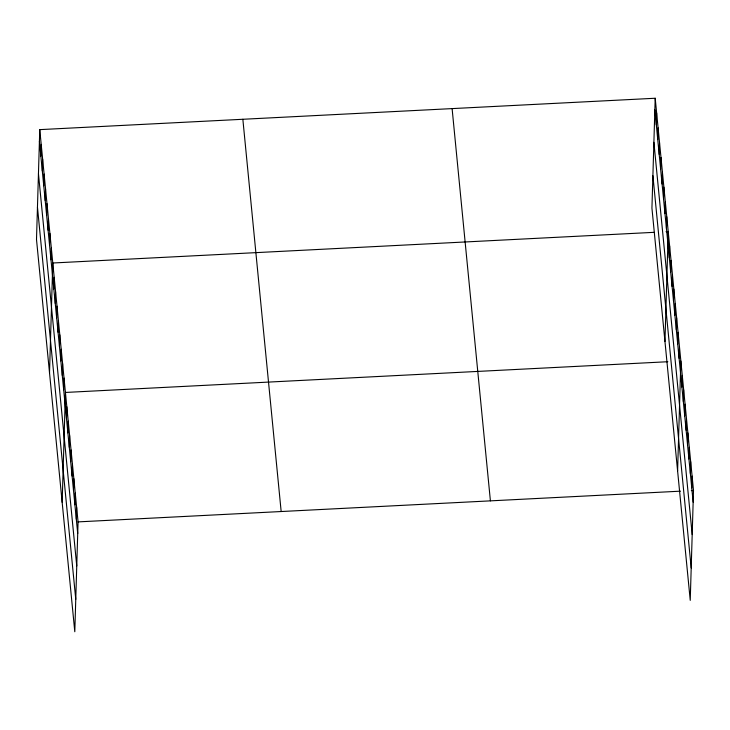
<?xml version="1.0" encoding="UTF-8"?>
<svg xmlns="http://www.w3.org/2000/svg" width="730" height="730" viewBox="0 0 730 730"><rect width="100%" height="100%" fill="white"/><g stroke="black" fill="none" stroke-linecap="round" stroke-linejoin="round"><path stroke-width="1.09" d="M39.758 129.63L36.5 239.495L74.798 631.751L78.064 521.886L39.758 129.63L655.202 98.249L693.5 490.505L690.242 600.37L651.936 208.114L655.202 98.249M40.862 156.12L41.208 144.449M42.313 170.929L42.65 159.268M43.754 185.749L44.101 174.087M45.205 200.567L45.552 188.906M46.647 215.386L46.994 203.725M48.098 230.206L48.445 218.544M49.54 245.024L49.886 233.363M50.991 259.844L51.337 248.182M49.521 372.866L52.779 263.001L654.098 232.332M53.837 289.043L54.184 277.382M55.243 303.434L55.59 291.763M56.648 317.815L56.995 306.153M58.053 332.196L58.4 320.534M59.458 346.577L59.805 334.915M60.864 360.958L61.21 349.296M62.269 375.339L62.616 363.677M63.674 389.729L64.021 378.067M62.16 502.313L65.426 392.448L667.831 361.724M66.485 418.491L66.822 406.829M67.881 432.872L68.228 421.21M69.286 447.253L69.633 435.591M70.691 461.643L71.038 449.981M72.097 476.024L72.443 464.362M73.502 490.405L73.849 478.743M74.907 504.786L75.254 493.124M76.312 519.167L76.659 507.505M656.297 124.73L656.644 113.068M657.748 139.549L658.095 127.887M659.19 154.368L659.537 142.706M660.641 169.187L660.988 157.525M662.092 184.006L662.429 172.344M663.534 198.825L663.88 187.154M664.984 213.644L665.331 201.973M666.426 228.454L666.773 216.792M664.957 341.476L668.224 231.611L666.052 231.72M669.282 257.663L669.629 246.001M670.688 272.044L671.034 260.382M672.084 286.425L672.43 274.763M673.489 300.806L673.836 289.144M674.894 315.187L675.241 303.525M676.299 329.577L676.646 317.906M677.705 343.958L678.051 332.296M679.11 358.339L679.457 346.677M677.604 470.923L680.862 361.058M681.92 387.101L682.267 375.439M683.326 401.491L683.672 389.82M684.731 415.872L685.078 404.21M686.136 430.253L686.474 418.591M687.532 444.634L687.879 432.972M688.938 459.015L689.284 447.353M690.343 473.396L690.689 461.734M691.748 487.786L692.095 476.124M78.064 521.886L680.47 491.171M691.328 490.615L693.5 490.505M654.856 109.911L693.153 502.167M653.888 142.314L692.195 534.57M652.903 175.702L691.201 567.958M452.107 108.606L490.405 500.862M242.853 119.273L281.159 511.529M39.411 141.301L77.718 533.557M38.453 173.704L76.75 565.96M37.458 207.092L75.765 599.348"/></g></svg>
